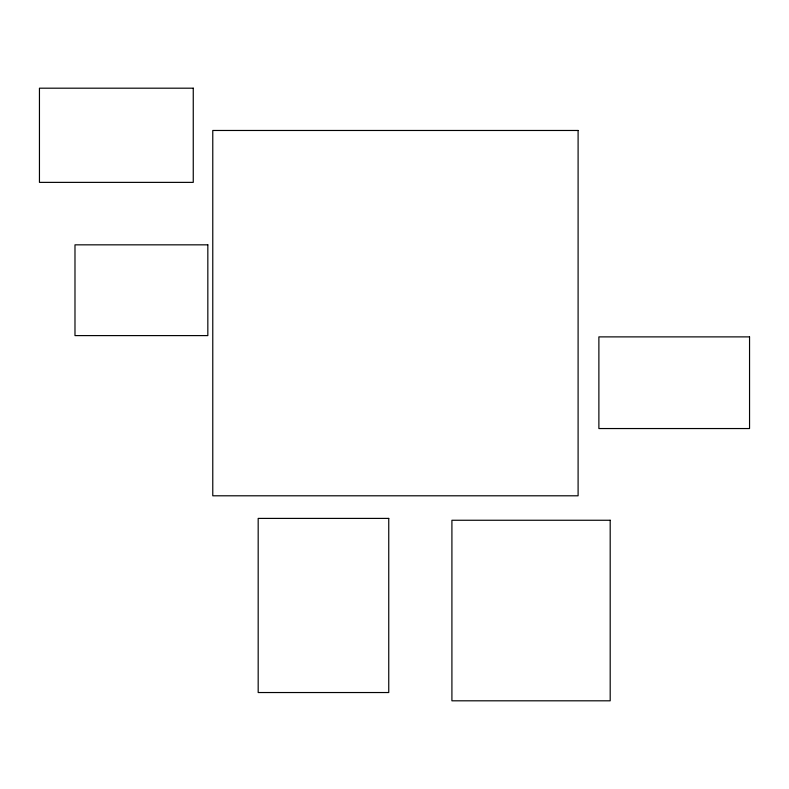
<?xml version="1.0" encoding="UTF-8"?>
<svg xmlns="http://www.w3.org/2000/svg" width="789" height="789" viewBox="0 0 789 789"><rect width="100%" height="100%" fill="white"/><g stroke="black" fill="none" stroke-linecap="round" stroke-linejoin="round"><path stroke-width="1.18" d="M193.256 88.19L39.45 88.19L39.45 182.377L193.256 182.377L193.256 88.19M578.1 130.471L212.774 130.471L212.774 495.798L578.1 495.798L578.1 130.471M207.832 244.837L74.985 244.837L74.985 335.601L207.832 335.601L207.832 244.837M749.55 336.883L598.881 336.883L598.881 428.545L749.55 428.545L749.55 336.883M388.75 518.403L258.181 518.403L258.181 692.535L388.75 692.535L388.75 518.403M610.193 520.257L451.91 520.257L451.91 700.81L610.193 700.81L610.193 520.257"/></g></svg>
